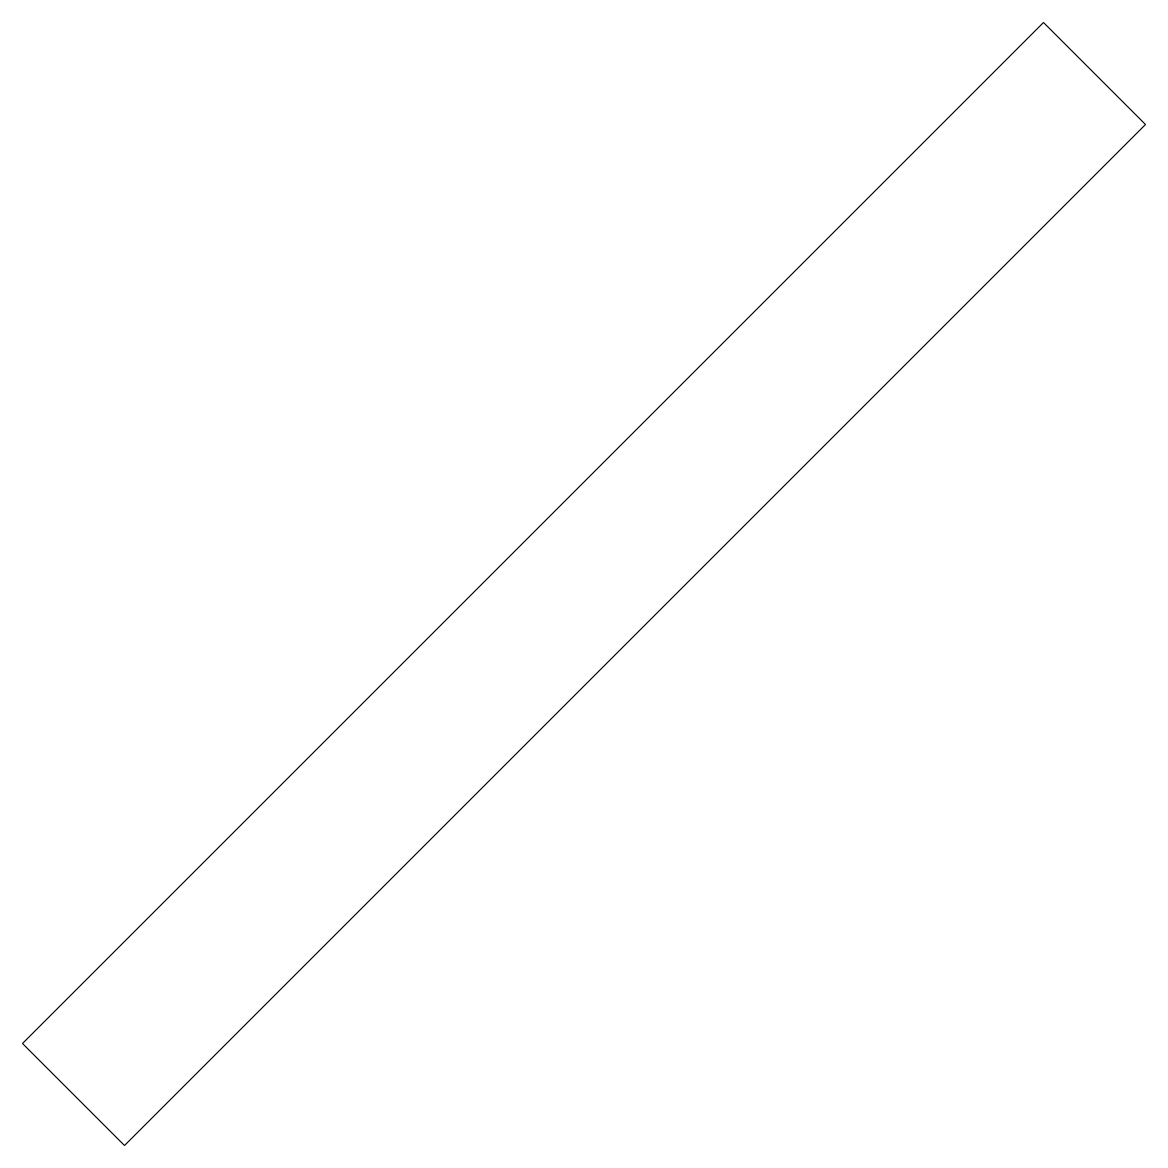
# Model space of a CAD drawing. Header units: millimetres. Extents: x -2.8 to 28.3, y 0 to 31.1.
import ezdxf

# ---------------------------------------------------------------- set-up
doc = ezdxf.new("R2010")
doc.units = ezdxf.units.MM

msp = doc.modelspace()

# ---------------------------------------------------------------- linework, layer by layer
msp.add_lwpolyline([(0, 0), (28.284271, 28.284271), (25.455844, 31.112698), (-2.828427, 2.828427)], close=True)

doc.saveas('drawing.dxf')
